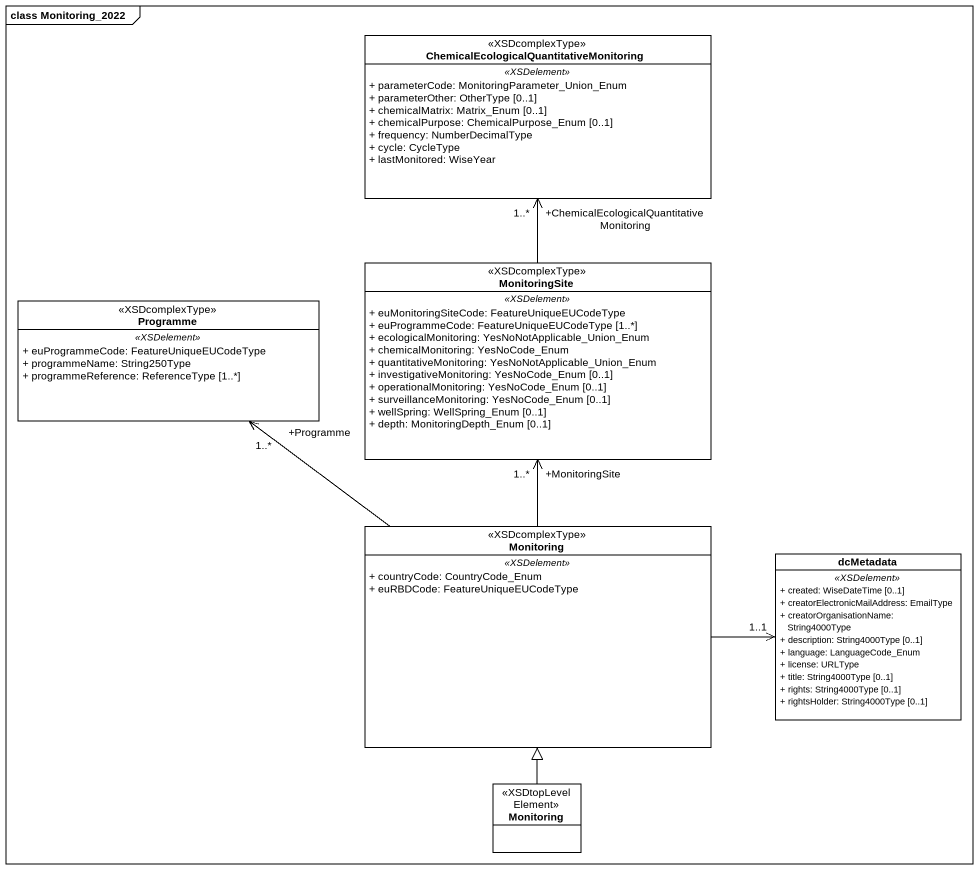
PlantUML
@startuml
mainframe class Monitoring_2022
hide circle
hide empty members
skinparam classAttributeIconSize 0
class "ChemicalEcologicalQuantitativeMonitoring" as ChemicalEcologicalQuantitati <<XSDcomplexType>> {
  .. <<XSDelement>> ..
  + parameterCode: MonitoringParameter_Union_Enum
  + parameterOther: OtherType [0..1]
  + chemicalMatrix: Matrix_Enum [0..1]
  + chemicalPurpose: ChemicalPurpose_Enum [0..1]
  + frequency: NumberDecimalType
  + cycle: CycleType
  + lastMonitored: WiseYear
}
class MonitoringSite <<XSDcomplexType>> {
  .. <<XSDelement>> ..
  + euMonitoringSiteCode: FeatureUniqueEUCodeType
  + euProgrammeCode: FeatureUniqueEUCodeType [1..*]
  + ecologicalMonitoring: YesNoNotApplicable_Union_Enum
  + chemicalMonitoring: YesNoCode_Enum
  + quantitativeMonitoring: YesNoNotApplicable_Union_Enum
  + investigativeMonitoring: YesNoCode_Enum [0..1]
  + operationalMonitoring: YesNoCode_Enum [0..1]
  + surveillanceMonitoring: YesNoCode_Enum [0..1]
  + wellSpring: WellSpring_Enum [0..1]
  + depth: MonitoringDepth_Enum [0..1]
}
class Programme <<XSDcomplexType>> {
  .. <<XSDelement>> ..
  + euProgrammeCode: FeatureUniqueEUCodeType
  + programmeName: String250Type
  + programmeReference: ReferenceType [1..*]
}
class Monitoring <<XSDcomplexType>> {
  .. <<XSDelement>> ..
  + countryCode: CountryCode_Enum
  + euRBDCode: FeatureUniqueEUCodeType
}
class dcMetadata {
  .. <<XSDelement>> ..
  + created: WiseDateTime [0..1]
  + creatorElectronicMailAddress: EmailType
  + creatorOrganisationName: String4000Type
  + description: String4000Type [0..1]
  + language: LanguageCode_Enum
  + license: URLType
  + title: String4000Type [0..1]
  + rights: String4000Type [0..1]
  + rightsHolder: String4000Type [0..1]
}
class "Monitoring" as Monitoring_2 <<XSDtopLevelElement>>
MonitoringSite -up-> "+ChemicalEcologicalQuantitativeMonitoring\n1..*" ChemicalEcologicalQuantitati
Monitoring -up-> "+MonitoringSite\n1..*" MonitoringSite
Monitoring -up-> "+Programme\n1..*" Programme
Monitoring -right-> "1..1" dcMetadata
Monitoring_2 -up-|> Monitoring
@enduml
